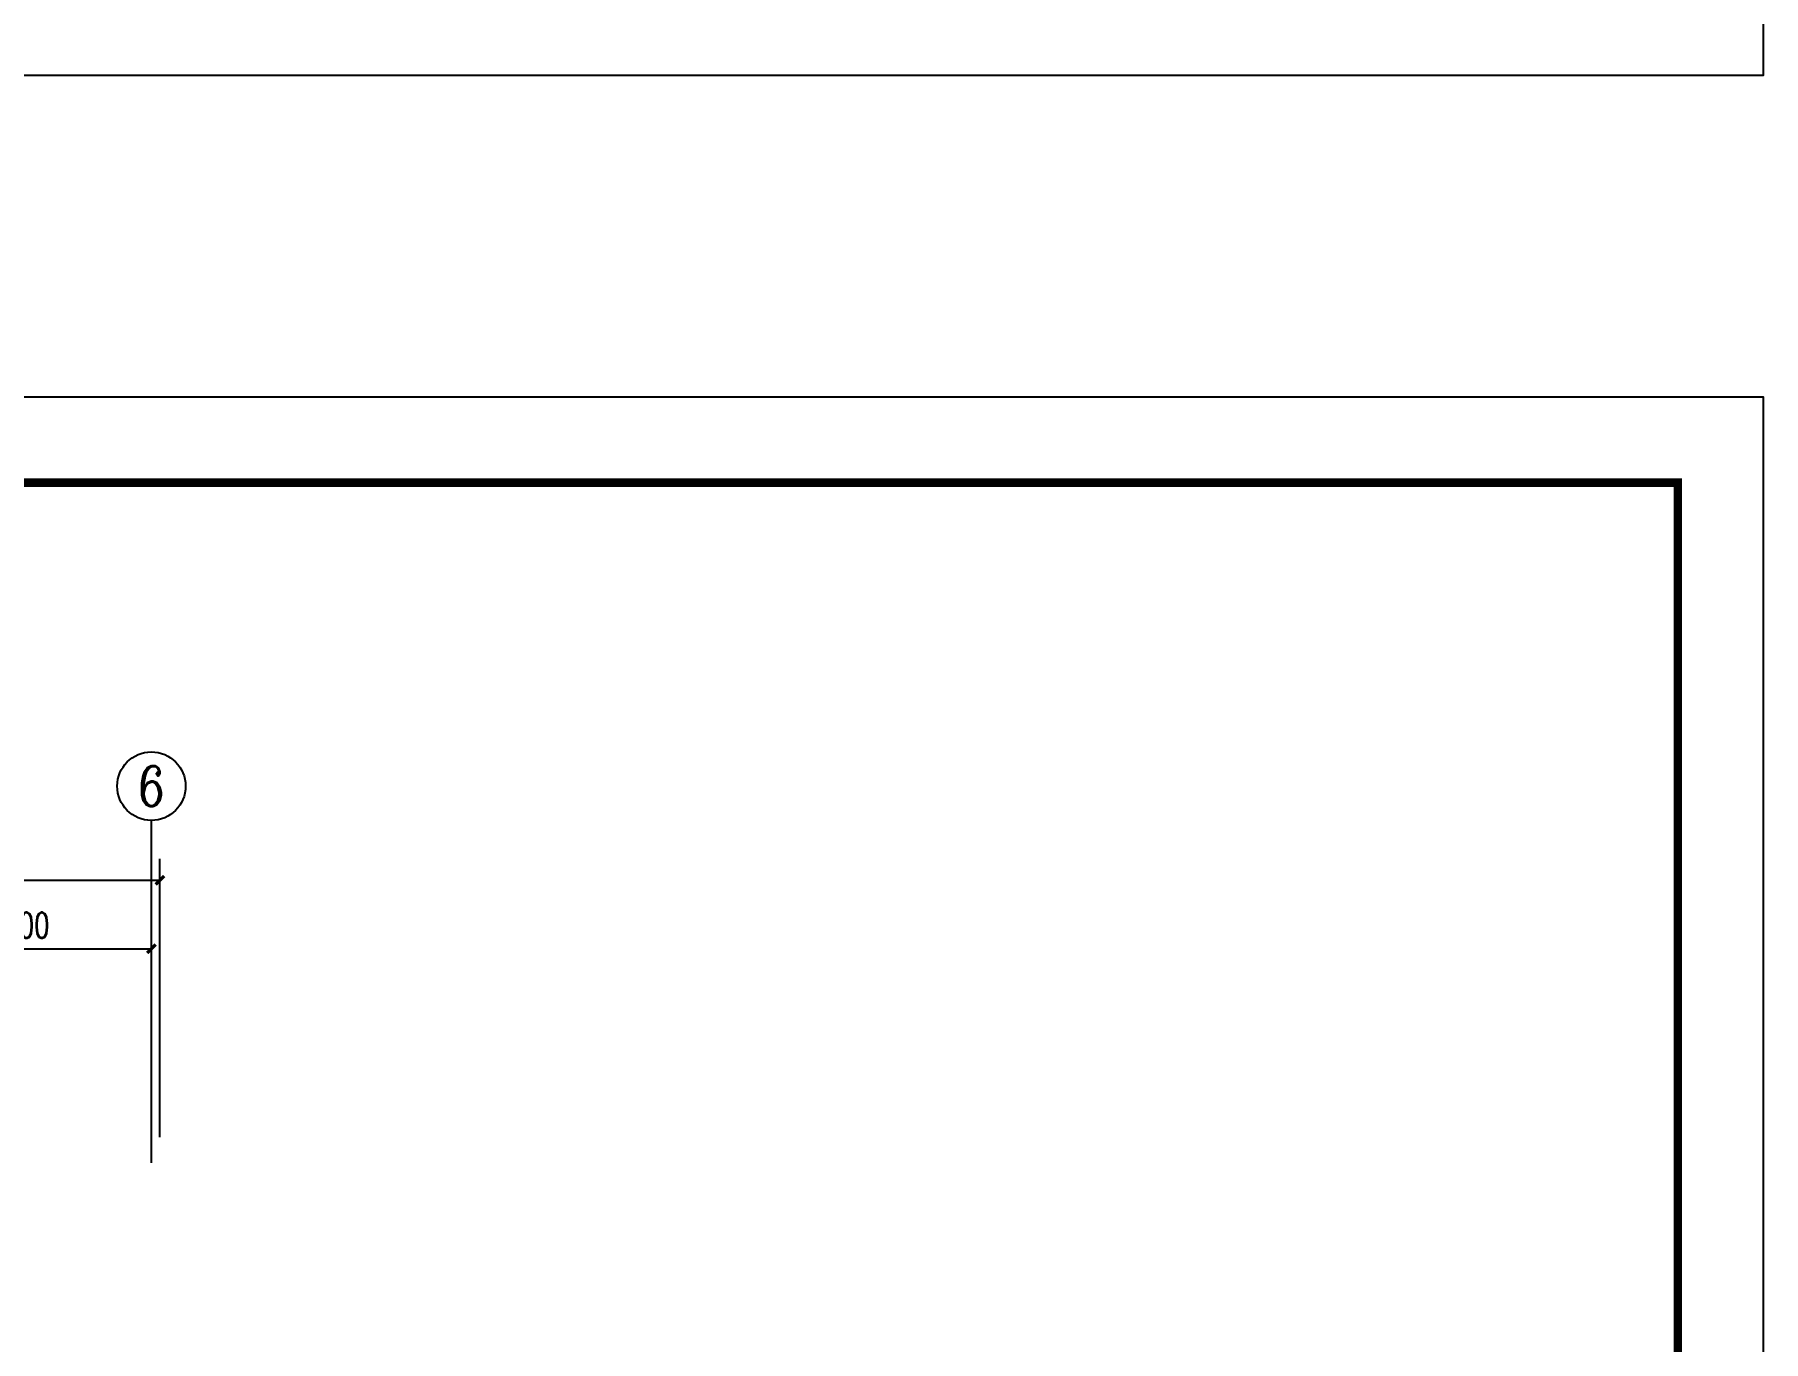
# Model space of a CAD drawing. Extents: x 6250600 to 6678662, y -692028 to -290561.
# Drawn here: x 6441692 to 6461892, y -435415 to -420149 of the extents above; entities that cross this region are included whole.
import ezdxf
from ezdxf.enums import TextEntityAlignment as Align

# ---------------------------------------------------------------- set-up
doc = ezdxf.new("R2010")
doc.units = 0
doc.header["$LTSCALE"] = 1000
doc.header["$MEASUREMENT"] = 0
doc.layers.get('0').update_dxf_attribs({"linetype": 'CONTINUOUS'})
doc.layers.get('Defpoints').update_dxf_attribs({"linetype": 'CONTINUOUS'})
for name, color, linetype in [('AXIS_TEXT', 7, 'CONTINUOUS'), ('PUB_TITLE', 4, 'CONTINUOUS'), ('建筑底图', 251, 'CONTINUOUS')]:
    doc.layers.add(name, color=color, linetype=linetype)
doc.styles.add('_TCH_AXIS', font='COMPLEX', dxfattribs={"bigfont": 'GBCBIG'})
doc.styles.add('_TCH_DIM_T3', font='SIMPLEX', dxfattribs={"width": 0.705882, "bigfont": 'GBCBIG'})
doc.styles.add('COMPLEX', font='COMPLEX')
doc.dimstyles.new('_TCH_ARCH&&100', dxfattribs={"dimtxt": 297.5, "dimasz": 100, "dimexe": 250, "dimexo": 300, "dimgap": 126.25, "dimtad": 1, "dimdec": 0, "dimzin": 0, "dimdsep": 46, "dimtxsty": '_TCH_DIM_T3', "dimblk": 'ARCHTICK', "dimcen": 0.09, "dimclrt": 7, "dimazin": 2, "dimtfac": 1, "dimtdec": 0, "dimtix": 1, "dimtmove": 2, "dimatfit": 3, "dimfxl": 0, "dimtolj": 1, "dimtzin": 0, "dimarcsym": 0})

# ---------------------------------------------------------------- blocks, each defined once
blk = doc.blocks.new('_AXISO')
blk.add_circle((0, 0), 0.5)
at = {"layer": 'AXIS_TEXT', "style": 'COMPLEX', "width": 1.041667}
blk.add_attdef('A', text='', height=0.56, dxfattribs=at).set_placement((-0.25, -0.28), (0.25, -0.28), align=Align.FIT)
blk = doc.blocks.new('_ArchTick')
at = {"color": 0, "linetype": 'ByBlock', "const_width": 0.4}
blk.add_lwpolyline([(-0.5, -0.5), (0.5, 0.5)], dxfattribs=at)
blk = doc.blocks.new('*D385')
at = {"layer": 'Defpoints', "color": 0, "transparency": 16777216}
for p in [(6443157, -430028), (6420957, -433328), (6443157, -433328)]:
    blk.add_point(p, dxfattribs=at)
at = {"layer": '建筑底图', "color": 0, "lineweight": -2, "transparency": 16777216}
for p, q in [((6420957, -433028), (6420957, -429778)), ((6443157, -433028), (6443157, -429778)), ((6420957, -430028), (6443157, -430028))]:
    blk.add_line(p, q, dxfattribs=at)
at = {"layer": '建筑底图', "color": 0, "lineweight": -2, "transparency": 16777216, "xscale": 100, "yscale": 100, "zscale": 100, "rotation": 180}
blk.add_blockref('_ArchTick', (6420957, -430028), dxfattribs=at)
at = {"layer": '建筑底图', "color": 0, "lineweight": -2, "transparency": 16777216, "xscale": 100, "yscale": 100, "zscale": 100}
blk.add_blockref('_ArchTick', (6443157, -430028), dxfattribs=at)
at = {"layer": '建筑底图', "color": 7, "transparency": 16777216, "insert": (6432057, -429753), "char_height": 297.5, "attachment_point": 5, "style": '_TCH_DIM_T3'}
blk.add_mtext('\\A1;22200', dxfattribs=at)
blk = doc.blocks.new('*D390')
at = {"layer": 'Defpoints', "color": 0, "transparency": 16777216}
for p in [(6443057, -430828), (6439957, -433328), (6443057, -433328)]:
    blk.add_point(p, dxfattribs=at)
at = {"layer": '建筑底图', "color": 0, "lineweight": -2, "transparency": 16777216}
for p, q in [((6439957, -433028), (6439957, -430578)), ((6443057, -433028), (6443057, -430578)), ((6439957, -430828), (6443057, -430828))]:
    blk.add_line(p, q, dxfattribs=at)
at = {"layer": '建筑底图', "color": 0, "lineweight": -2, "transparency": 16777216, "xscale": 100, "yscale": 100, "zscale": 100, "rotation": 180}
blk.add_blockref('_ArchTick', (6439957, -430828), dxfattribs=at)
at = {"layer": '建筑底图', "color": 0, "lineweight": -2, "transparency": 16777216, "xscale": 100, "yscale": 100, "zscale": 100}
blk.add_blockref('_ArchTick', (6443057, -430828), dxfattribs=at)
at = {"layer": '建筑底图', "color": 7, "transparency": 16777216, "insert": (6441507, -430553), "char_height": 297.5, "attachment_point": 5, "style": '_TCH_DIM_T3'}
blk.add_mtext('\\A1;3100', dxfattribs=at)

msp = doc.modelspace()

# ---------------------------------------------------------------- linework, layer by layer
at = {"layer": 'PUB_TITLE', "color": 4}
for points in [[(6402492.3, -420623.5), (6461892.3, -420623.5), (6461892.3, -378623.5), (6402492.3, -378623.5)], [(6402492.3, -466382.7), (6461892.3, -466382.7), (6461892.3, -424382.7), (6402492.3, -424382.7)]]:
    msp.add_lwpolyline(points, close=True, dxfattribs=at)
at = {"layer": 'PUB_TITLE', "color": 4, "const_width": 100}
msp.add_lwpolyline([(6404992.3, -465382.7), (6460892.3, -465382.7), (6460892.3, -425382.7), (6404992.3, -425382.7)], close=True, dxfattribs=at)
at = {"layer": '建筑底图'}
msp.add_line((6443057.2, -433328.5), (6443057.2, -429328.5), dxfattribs=at)

# ---------------------------------------------------------------- block references
ref = msp.add_blockref('_AXISO', (6443057.2, -428928.5), dxfattribs=dict(at, xscale=800, yscale=800, zscale=800))
ref.add_attrib('A', '6', dxfattribs={"layer": 'AXIS_TEXT', "color": 0, "height": 465.9, "style": '_TCH_AXIS'}).set_placement((6442901.9, -429161.4), (6443212.5, -429161.4), align=Align.FIT)

# ---------------------------------------------------------------- dimensions: what is measured, and where the dimension line sits
for p1, p2, distance, picture, middle in [((6420957.2, -433328.5), (6443157.2, -433328.5), 3300, '*D385', (6432057.2, -429753.5)), ((6439957.2, -433328.5), (6443057.2, -433328.5), 2500, '*D390', (6441507.2, -430553.5))]:
    dim = msp.add_aligned_dim(p1=p1, p2=p2, distance=distance, dimstyle='_TCH_ARCH&&100', dxfattribs=at)
    dim.commit()
    dim.dimension.update_dxf_attribs({"geometry": picture, "text_midpoint": middle})

doc.saveas('drawing.dxf')
